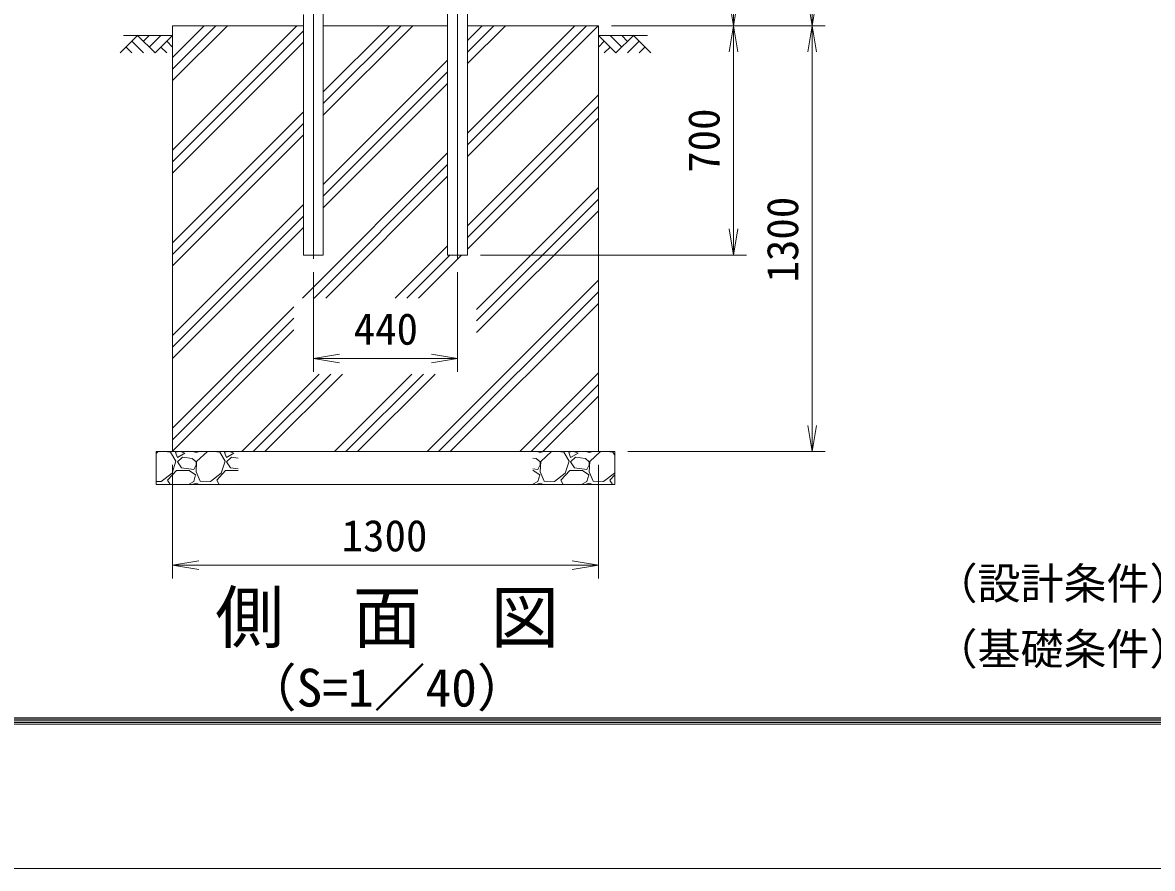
# Model space of a CAD drawing. Units: millimetres, scale not verified. Extents: x -8400 to 8400, y -5940 to 5940.
# Drawn here: x -3448 to 0, y -5940 to -3359 of the extents above; entities that cross this region are included whole.
import ezdxf
from ezdxf.enums import TextEntityAlignment as Align

# ---------------------------------------------------------------- set-up
doc = ezdxf.new("R2010")
doc.units = ezdxf.units.MM
doc.header["$LTSCALE"] = 40
doc.linetypes.add('USER1', pattern=[50.8, 31.75, -6.35, 6.35, -6.35])
doc.layers.add('0-0_D-TTL-TXT', color=7, linetype='Continuous')
for name, color, linetype, lineweight in [('0-1_D-STR1', 1, 'Continuous', 18), ('0-2_D-BMK', 2, 'USER1', 13), ('0-4_D-STR-DIM', 7, 'Continuous', 9), ('0-6_0', 7, 'Continuous', 9), ('0-8_D-BGD', 7, 'Continuous', 9), ('0-9_D-STR4', 7, 'Continuous', 9), ('0-A_D-DCR-HCH', 7, 'Continuous', 9), ('0-B_D-TTL', 7, 'Continuous', 9)]:
    doc.layers.add(name, color=color, linetype=linetype, lineweight=lineweight)
doc.styles.add('ＭＳ ゴシック', font='')
doc.styles.get('ＭＳ ゴシック').set_extended_font_data('MS Gothic')

# ---------------------------------------------------------------- blocks, each defined once
blk = doc.blocks.new('_Open')
at = {"layer": '0-6_0'}
blk.add_line((-40, 6.67), (0, 0), dxfattribs=at)
blk.add_lwpolyline([(-40, -6.67), (0, 0), (-40, 0)], dxfattribs=at)

msp = doc.modelspace()

# ---------------------------------------------------------------- linework, layer by layer
at = {"layer": '0-1_D-STR1'}
for p, q in [((-2090.34, -4068.22), (-2090.34, 3140.78)), ((-2530.34, -4068.22), (-2530.34, -3018.22)), ((-2150.84, -3018.22), (-2150.84, -4068.22)), ((-2590.84, -3333.71), (-2590.84, -4068.22)), ((-2590.84, -4068.22), (-2530.34, -4068.22)), ((-2150.84, -4068.22), (-2090.34, -4068.22))]:
    msp.add_line(p, q, dxfattribs=at)
at = {"layer": '0-2_D-BMK'}
for p, q in [((-2560.59, -4080.22), (-2560.59, 4646.78)), ((-2120.59, -4080.22), (-2120.59, 3162.78))]:
    msp.add_line(p, q, dxfattribs=at)
at = {"layer": '0-4_D-STR-DIM'}
for p, q in [((-1650.59, -3368.22), (-998.61, -3368.22)), ((-1650.59, -3368.22), (-1238.61, -3368.22)), ((-1650.59, -3368.22), (-1238.61, -3368.22)), ((-1650.59, -3368.22), (-998.61, -3368.22)), ((-1278.61, -3448.22), (-1278.61, -3988.22)), ((-1038.61, -4588.22), (-1038.61, -3448.22)), ((-2050.34, -4068.22), (-1238.61, -4068.22)), ((-2560.59, -4120.22), (-2560.59, -4424.22)), ((-2120.59, -4120.22), (-2120.59, -4424.22)), ((-2480.59, -4384.22), (-2200.59, -4384.22)), ((-1600.59, -4668.22), (-998.61, -4668.22)), ((-2990.59, -4708.22), (-2990.59, -5054.85)), ((-1690.59, -4708.22), (-1690.59, -5054.85)), ((-2910.59, -5014.85), (-1770.59, -5014.85))]:
    msp.add_line(p, q, dxfattribs=at)
at = {"layer": '0-8_D-BGD'}
for p, q in [((-3140.59, -3398.22), (-2990.59, -3398.22)), ((-1540.59, -3398.22), (-1690.59, -3398.22))]:
    msp.add_line(p, q, dxfattribs=at)
at = {"layer": '0-9_D-STR4'}
for p, q in [((-2590.84, -3368.22), (-2990.59, -3368.22)), ((-2990.59, -3368.22), (-2990.59, -4668.22)), ((-2150.84, -3368.22), (-2530.34, -3368.22)), ((-1690.59, -3368.22), (-2090.34, -3368.22)), ((-1690.59, -3368.22), (-1690.59, -4668.22)), ((-1640.59, -4668.22), (-3040.59, -4668.22)), ((-3040.59, -4668.22), (-3040.59, -4768.22)), ((-1640.59, -4768.22), (-1640.59, -4668.22)), ((-1640.59, -4768.22), (-3040.59, -4768.22))]:
    msp.add_line(p, q, dxfattribs=at)
at = {"layer": '0-A_D-DCR-HCH'}
for p, q in [((-2990.59, -3535.83), (-2822.97, -3368.22)), ((-2990.59, -3500.47), (-2858.33, -3368.22)), ((-2990.59, -3465.12), (-2893.69, -3368.22)), ((-2990.59, -3747.96), (-2610.84, -3368.22)), ((-2530.34, -3641.27), (-2257.29, -3368.22)), ((-2530.34, -3605.91), (-2292.64, -3368.22)), ((-2530.34, -3570.55), (-2328, -3368.22)), ((-2090.34, -3484.11), (-1974.45, -3368.22)), ((-2090.34, -3766.95), (-1691.6, -3368.22)), ((-2090.34, -3448.75), (-2009.8, -3368.22)), ((-2090.34, -3731.6), (-1726.96, -3368.22)), ((-2090.34, -3413.4), (-2045.16, -3368.22)), ((-2090.34, -3696.24), (-1762.31, -3368.22)), ((-3097.01, -3398.22), (-3150.22, -3451.43)), ((-3097.01, -3398.22), (-3043.8, -3451.43)), ((-3079.27, -3415.95), (-3061.54, -3398.22)), ((-3061.54, -3433.69), (-3026.06, -3398.22)), ((-3043.8, -3451.43), (-2990.59, -3398.22)), ((-2990.59, -3783.32), (-2590.84, -3383.57)), ((-1637.38, -3451.43), (-1690.59, -3398.22)), ((-1619.64, -3433.69), (-1655.11, -3398.22)), ((-1584.16, -3398.22), (-1637.38, -3451.43)), ((-1601.81, -3416.05), (-1619.64, -3398.22)), ((-1584.16, -3398.22), (-1530.95, -3451.43)), ((-3132.49, -3433.69), (-3114.67, -3451.43)), ((-3114.75, -3415.95), (-3079.11, -3451.43)), ((-3026.06, -3433.69), (-3008.24, -3451.43)), ((-3008.33, -3415.95), (-2990.59, -3433.61)), ((-2990.59, -3818.67), (-2590.84, -3418.92)), ((-1672.85, -3415.95), (-1690.59, -3433.61)), ((-1655.11, -3433.69), (-1672.93, -3451.43)), ((-1566.43, -3415.95), (-1602.06, -3451.43)), ((-1548.69, -3433.69), (-1566.51, -3451.43)), ((-2530.34, -3853.4), (-2150.84, -3473.9)), ((-2530.34, -3888.75), (-2150.84, -3509.25)), ((-2530.34, -3924.11), (-2150.84, -3544.61)), ((-2090.34, -3979.08), (-1690.59, -3579.33)), ((-2090.34, -4014.44), (-1690.59, -3614.69)), ((-2990.59, -4030.8), (-2590.84, -3631.05)), ((-2090.34, -4049.79), (-1690.59, -3650.04)), ((-2990.59, -4066.16), (-2590.84, -3666.41)), ((-2990.59, -4101.52), (-2590.84, -3701.77)), ((-2593.38, -4199.29), (-2150.84, -3756.74)), ((-2558.03, -4199.29), (-2150.84, -3792.1)), ((-2522.67, -4199.29), (-2150.84, -3827.45)), ((-2062.33, -4233.92), (-1690.59, -3862.18)), ((-2990.59, -4313.65), (-2590.84, -3913.9)), ((-2062.33, -4269.28), (-1690.59, -3897.53)), ((-2990.59, -4349), (-2590.84, -3949.25)), ((-2062.33, -4304.63), (-1690.59, -3932.89)), ((-2990.59, -4384.36), (-2590.84, -3984.61)), ((-2310.54, -4199.29), (-2150.84, -4039.58)), ((-2275.19, -4199.29), (-2144.12, -4068.22)), ((-2239.83, -4199.29), (-2108.76, -4068.22)), ((-2213.79, -4668.22), (-1690.59, -4145.02)), ((-2178.43, -4668.22), (-1690.59, -4180.37)), ((-2990.59, -4596.49), (-2619.94, -4225.84)), ((-2143.08, -4668.22), (-1690.59, -4215.73)), ((-2990.59, -4631.85), (-2619.94, -4261.2)), ((-2990.59, -4667.2), (-2619.94, -4296.55)), ((-2779.47, -4668.22), (-2542.96, -4431.71)), ((-2744.12, -4668.22), (-2507.61, -4431.71)), ((-2708.76, -4668.22), (-2472.25, -4431.71)), ((-2496.63, -4668.22), (-2260.12, -4431.71)), ((-2461.27, -4668.22), (-2224.77, -4431.71)), ((-2425.92, -4668.22), (-2189.41, -4431.71)), ((-1930.94, -4668.22), (-1690.59, -4427.86)), ((-1895.59, -4668.22), (-1690.59, -4463.22)), ((-1860.23, -4668.22), (-1690.59, -4498.57)), ((-3034.07, -4668.22), (-3040.59, -4674.17)), ((-2996.47, -4669.75), (-3014.91, -4668.22)), ((-2979.97, -4696.75), (-2996.47, -4669.75)), ((-2974.38, -4668.22), (-2981.47, -4671.25)), ((-2981.47, -4671.25), (-2975.47, -4686.25)), ((-2975.47, -4686.25), (-2952.97, -4672.75)), ((-2960.47, -4684.75), (-2975.47, -4699.75)), ((-2952.97, -4672.75), (-2966.58, -4668.22)), ((-2930.47, -4689.25), (-2960.47, -4684.75)), ((-2918.47, -4699.75), (-2930.47, -4689.25)), ((-2928.79, -4668.22), (-2918.47, -4671.25)), ((-2918.47, -4671.25), (-2908.14, -4668.22)), ((-2884.07, -4668.22), (-2916.97, -4698.25)), ((-2846.47, -4669.75), (-2864.91, -4668.22)), ((-2829.97, -4696.75), (-2846.47, -4669.75)), ((-2824.38, -4668.22), (-2831.47, -4671.25)), ((-2831.47, -4671.25), (-2825.47, -4686.25)), ((-2825.47, -4686.25), (-2802.97, -4672.75)), ((-2810.47, -4684.75), (-2825.47, -4699.75)), ((-2802.97, -4672.75), (-2816.58, -4668.22)), ((-2790.59, -4687.74), (-2810.47, -4684.75)), ((-1880.47, -4689.25), (-1890.59, -4687.74)), ((-1868.47, -4699.75), (-1880.47, -4689.25)), ((-1878.79, -4668.22), (-1868.47, -4671.25)), ((-1868.47, -4671.25), (-1858.14, -4668.22)), ((-1834.07, -4668.22), (-1866.97, -4698.25)), ((-1796.47, -4669.75), (-1814.91, -4668.22)), ((-1779.97, -4696.75), (-1796.47, -4669.75)), ((-1774.38, -4668.22), (-1781.47, -4671.25)), ((-1781.47, -4671.25), (-1775.47, -4686.25)), ((-1775.47, -4686.25), (-1752.97, -4672.75)), ((-1760.47, -4684.75), (-1775.47, -4699.75)), ((-1752.97, -4672.75), (-1766.58, -4668.22)), ((-1730.47, -4689.25), (-1760.47, -4684.75)), ((-1718.47, -4699.75), (-1730.47, -4689.25)), ((-1728.79, -4668.22), (-1718.47, -4671.25)), ((-1718.47, -4671.25), (-1708.14, -4668.22)), ((-1684.07, -4668.22), (-1716.97, -4698.25)), ((-1646.47, -4669.75), (-1664.91, -4668.22)), ((-1640.59, -4679.38), (-1646.47, -4669.75)), ((-2991.97, -4734.25), (-2979.97, -4696.75)), ((-2975.47, -4699.75), (-2963.47, -4717.75)), ((-2963.47, -4717.75), (-2925.97, -4722.25)), ((-2925.97, -4722.25), (-2918.47, -4708.75)), ((-2916.97, -4698.25), (-2918.47, -4729.75)), ((-2918.47, -4708.75), (-2918.47, -4699.75)), ((-2841.97, -4734.25), (-2829.97, -4696.75)), ((-2825.47, -4699.75), (-2813.47, -4717.75)), ((-2813.47, -4717.75), (-2790.59, -4720.5)), ((-1890.59, -4720.5), (-1875.97, -4722.25)), ((-1875.97, -4722.25), (-1868.47, -4708.75)), ((-1866.97, -4698.25), (-1868.47, -4729.75)), ((-1868.47, -4708.75), (-1868.47, -4699.75)), ((-1791.97, -4734.25), (-1779.97, -4696.75)), ((-1775.47, -4699.75), (-1763.47, -4717.75)), ((-1763.47, -4717.75), (-1725.97, -4722.25)), ((-1725.97, -4722.25), (-1718.47, -4708.75)), ((-1716.97, -4698.25), (-1718.47, -4729.75)), ((-1718.47, -4708.75), (-1718.47, -4699.75)), ((-3024.97, -4759.75), (-2991.97, -4734.25)), ((-3005.47, -4755.25), (-2978.47, -4725.25)), ((-2997.91, -4768.22), (-3005.47, -4755.25)), ((-2978.47, -4725.25), (-2939.47, -4725.25)), ((-2939.47, -4725.25), (-2919.97, -4738.75)), ((-2919.97, -4738.75), (-2925.97, -4759.75)), ((-2918.47, -4729.75), (-2906.47, -4758.25)), ((-2906.47, -4758.25), (-2874.97, -4759.75)), ((-2874.97, -4759.75), (-2841.97, -4734.25)), ((-2855.47, -4755.25), (-2828.47, -4725.25)), ((-2847.91, -4768.22), (-2855.47, -4755.25)), ((-2828.47, -4725.25), (-2790.59, -4725.25)), ((-1890.59, -4725.25), (-1889.47, -4725.25)), ((-1889.47, -4725.25), (-1869.97, -4738.75)), ((-1869.97, -4738.75), (-1875.97, -4759.75)), ((-1868.47, -4729.75), (-1856.47, -4758.25)), ((-1856.47, -4758.25), (-1824.97, -4759.75)), ((-1824.97, -4759.75), (-1791.97, -4734.25)), ((-1805.47, -4755.25), (-1778.47, -4725.25)), ((-1797.91, -4768.22), (-1805.47, -4755.25)), ((-1778.47, -4725.25), (-1739.47, -4725.25)), ((-1739.47, -4725.25), (-1719.97, -4738.75)), ((-1719.97, -4738.75), (-1725.97, -4759.75)), ((-1718.47, -4729.75), (-1706.47, -4758.25)), ((-1706.47, -4758.25), (-1674.97, -4759.75)), ((-1674.97, -4759.75), (-1641.97, -4734.25)), ((-1655.47, -4755.25), (-1640.59, -4738.72)), ((-1647.91, -4768.22), (-1655.47, -4755.25)), ((-1641.97, -4734.25), (-1640.59, -4729.94)), ((-3040.59, -4759.01), (-3024.97, -4759.75)), ((-2925.97, -4759.75), (-2942.13, -4768.22)), ((-2931.15, -4768.22), (-2918.47, -4764.25)), ((-2918.47, -4764.25), (-2907.9, -4768.22)), ((-2790.59, -4767.41), (-2792.13, -4768.22)), ((-1875.97, -4759.75), (-1890.59, -4767.41)), ((-1881.15, -4768.22), (-1868.47, -4764.25)), ((-1868.47, -4764.25), (-1857.9, -4768.22)), ((-1725.97, -4759.75), (-1742.13, -4768.22)), ((-1731.15, -4768.22), (-1718.47, -4764.25)), ((-1718.47, -4764.25), (-1707.9, -4768.22))]:
    msp.add_line(p, q, dxfattribs=at)
at = {"layer": '0-B_D-TTL', "color": 2, "lineweight": 18}
msp.add_lwpolyline([(-8400, 5940), (8400, 5940), (8400, -5940), (-8400, -5940)], close=True, dxfattribs=at)
at = {"layer": '0-B_D-TTL'}
for points in [[(-7860, 5500), (7860, 5500), (7860, -5500), (-7860, -5500)], [(-7855, 5495), (7855, 5495), (7855, -5495), (-7855, -5495)], [(-7850, 5490), (7850, 5490), (7850, -5490), (-7850, -5490)], [(-7845, 5485), (7845, 5485), (7845, -5485), (-7845, -5485)], [(-7840, 5480), (7840, 5480), (7840, -5480), (-7840, -5480)]]:
    msp.add_lwpolyline(points, close=True, dxfattribs=at)

# ---------------------------------------------------------------- block references
at = {"layer": '0-4_D-STR-DIM', "xscale": 2, "yscale": 2}
for p, rotation in [((-1278.61, -3368.22), 270), ((-1038.61, -3368.22), 270), ((-1278.61, -3368.22), 90), ((-1038.61, -3368.22), 90), ((-1278.61, -4068.22), 270), ((-2560.59, -4384.22), 180), ((-1038.61, -4668.22), 270), ((-2990.59, -5014.85), 180)]:
    msp.add_blockref('_Open', p, dxfattribs=dict(at, rotation=rotation))
for p in [(-2120.59, -4384.22), (-1690.59, -5014.85)]:
    msp.add_blockref('_Open', p, dxfattribs=at)

# ---------------------------------------------------------------- texts
at = {"layer": '0-0_D-TTL-TXT', "style": 'ＭＳ ゴシック'}
for s, height, p in [('（設計条件）風荷重：昭和57年改正 建築基準法・同施行令に基づく風圧力に準拠。', 96.19, (-664.9, -5147.21)), ('側\u3000面\u3000図', 154, (-2860.38, -5296.83)), ('（基礎条件）長期許容地耐力49kN/m の場合。', 96.19, (-664.9, -5347.21)), ('（S=1／40）', 115.5, (-2769.42, -5480.79))]:
    msp.add_text(s, height=height, dxfattribs=at).set_placement(p, align=Align.BOTTOM_LEFT)
at = {"layer": '0-4_D-STR-DIM', "style": 'ＭＳ ゴシック'}
for s, p in [('700', (-1292.1, -3817.22)), ('1300', (-1052.1, -4152.02))]:
    msp.add_text(s, height=96.19, rotation=90, dxfattribs=at).set_placement(p, align=Align.BOTTOM_LEFT)
for s, p in [('440', (-2437.59, -4370.72)), ('1300', (-2474.39, -5001.36))]:
    msp.add_text(s, height=96.19, dxfattribs=at).set_placement(p, align=Align.BOTTOM_LEFT)

doc.saveas('drawing.dxf')
